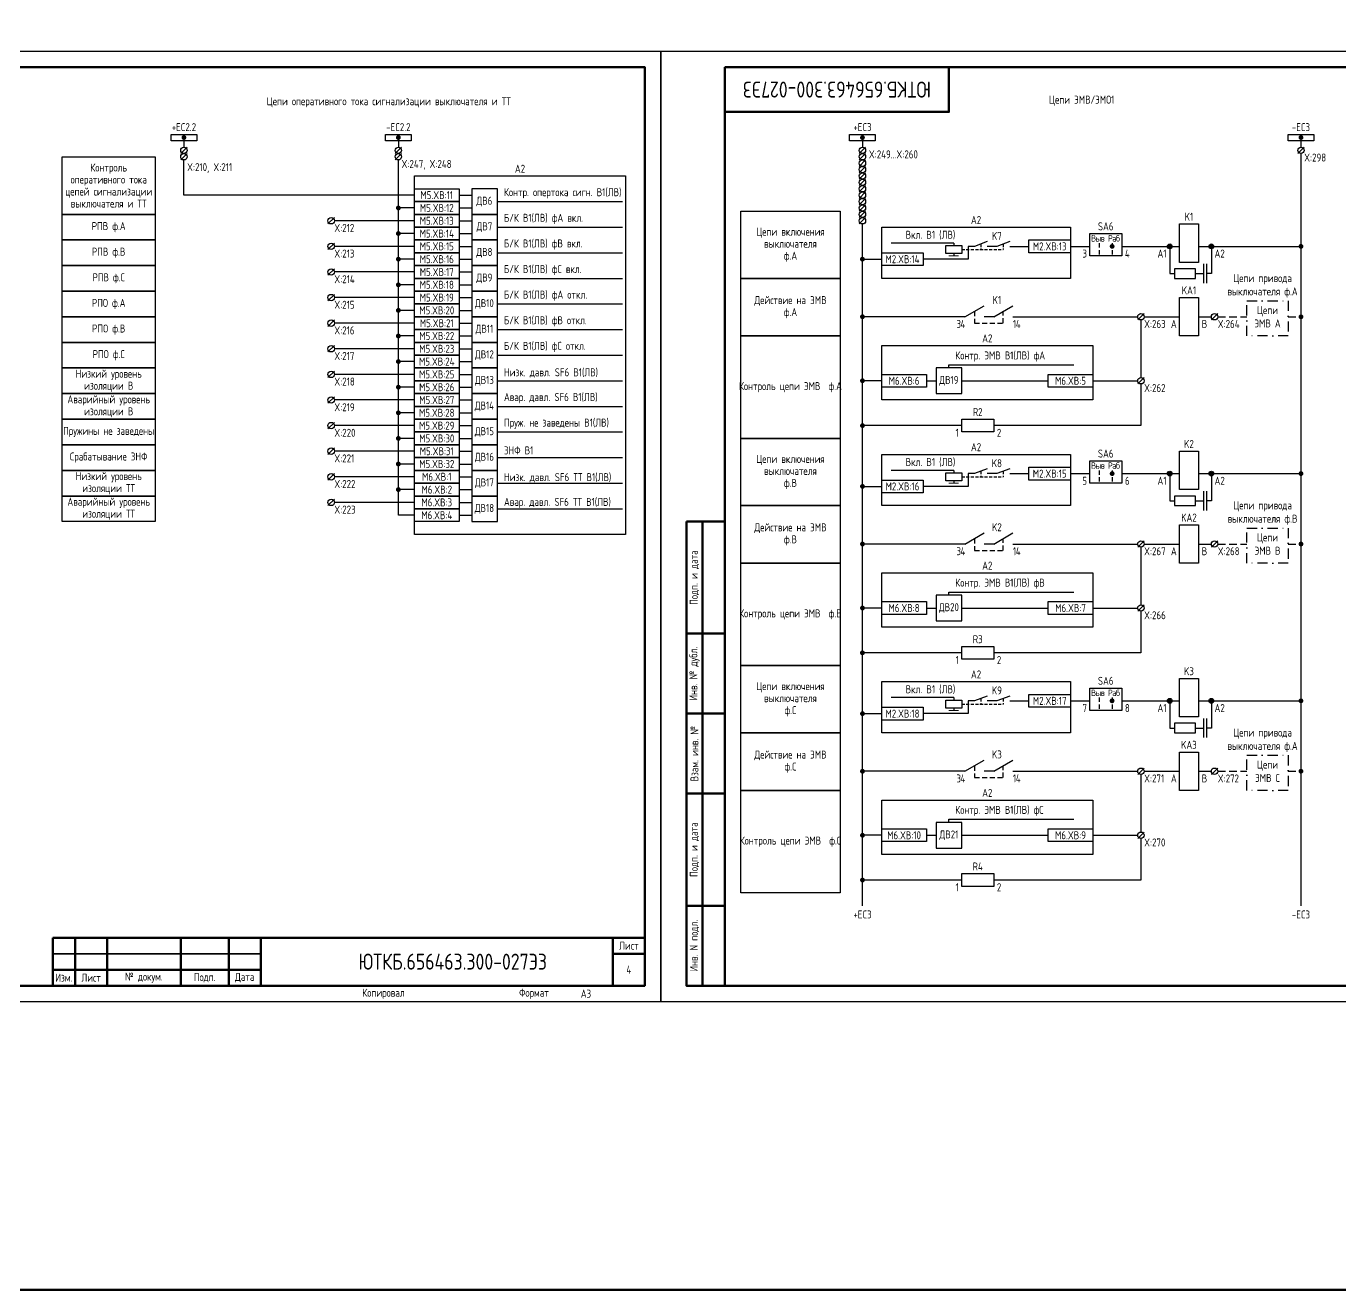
# Model space of a CAD drawing. Header units: millimetres. Extents: x -1117 to 5358, y -90 to 1610.
# Drawn here: x 1481.7 to 1892.1, y -90 to 304.8 of the extents above; entities that cross this region are included whole.
import ezdxf
from ezdxf.enums import TextEntityAlignment as Align

# ---------------------------------------------------------------- set-up
doc = ezdxf.new("R2010")
doc.units = ezdxf.units.MM
doc.linetypes.add('HIDDEN2', pattern=[4.7625, 3.175, -1.5875])
doc.linetypes.add('штрихпунктирная', pattern=[25.4, 12.7, -6.35, 0, -6.35])
doc.styles.add('Gost_type_A', font='GOST_A.TTF')

# ---------------------------------------------------------------- blocks, each defined once
blk = doc.blocks.new('Формат_А3')
blk.add_lwpolyline([(-420, 297), (0, 297), (0, 0), (-420, 0)], close=True)
at = {"lineweight": 50}
blk.add_lwpolyline([(-400, 292), (-5, 292), (-5, 5), (-400, 5)], close=True, dxfattribs=at)
blk = doc.blocks.new('Штамп малый нижний')
at = {"lineweight": 50}
for points in [[(-185, 15), (-178, 15), (-178, 5), (-185, 5)], [(-178, 15), (-168, 15), (-168, 5), (-178, 5)], [(-168, 15), (-145, 15), (-145, 5), (-168, 5)], [(-145, 15), (-130, 15), (-130, 5), (-145, 5)], [(-130, 15), (-120, 15), (-120, 5), (-130, 5)], [(-120, 15), (-10, 15), (-10, 0), (-120, 0)], [(-10, 15), (0, 15), (0, 10), (-10, 10)], [(-10, 10), (0, 10), (0, 0), (-10, 0)], [(-185, 5), (-178, 5), (-178, 0), (-185, 0)], [(-178, 5), (-168, 5), (-168, 0), (-178, 0)], [(-168, 5), (-145, 5), (-145, 0), (-168, 0)], [(-145, 5), (-130, 5), (-130, 0), (-145, 0)], [(-130, 5), (-120, 5), (-120, 0), (-130, 0)]]:
    blk.add_lwpolyline(points, close=True, dxfattribs=at)
for points in [[(-185, 15), (-178, 15), (-178, 10), (-185, 10)], [(-178, 15), (-168, 15), (-168, 10), (-178, 10)], [(-168, 15), (-145, 15), (-145, 10), (-168, 10)], [(-145, 15), (-130, 15), (-130, 10), (-145, 10)], [(-130, 15), (-120, 15), (-120, 10), (-130, 10)], [(-185, 10), (-178, 10), (-178, 5), (-185, 5)], [(-178, 10), (-168, 10), (-168, 5), (-178, 5)], [(-168, 10), (-145, 10), (-145, 5), (-168, 5)], [(-145, 10), (-130, 10), (-130, 5), (-145, 5)], [(-130, 10), (-120, 10), (-120, 5), (-130, 5)]]:
    blk.add_lwpolyline(points, close=True)
at = {"char_height": 2.5, "style": 'Gost_type_A'}
for s, insert, width, attachment_point in [('Лист', (-5, 12.5), 10, 5), ('Изм.', (-181.5, 2.5), 7, 5), ('Лист', (-173, 2.5), 10, 5), ('№ докум.', (-156.5, 2.5), 23, 5), ('Подп.', (-137.5, 2.5), 15, 5), ('Дата', (-125, 2.5), 10, 5), ('Копировал', (-75, -2.53), 13.1202, 6), ('Формат', (-30, -2.53), 13.1202, 6)]:
    blk.add_mtext(s, dxfattribs=dict(at, insert=insert, width=width, attachment_point=attachment_point))
blk = doc.blocks.new('Штамп угловой верхний')
at = {"lineweight": 50}
blk.add_lwpolyline([(0, 0), (70, 0), (70, -14), (0, -14)], close=True, dxfattribs=at)
blk = doc.blocks.new('Штамп левый нижний')
at = {"lineweight": 50}
for points in [[(-12, 145), (-7, 145), (-7, 110), (-12, 110)], [(-7, 145), (0, 145), (0, 110), (-7, 110)], [(-12, 110), (-7, 110), (-7, 85), (-12, 85)], [(-7, 110), (0, 110), (0, 85), (-7, 85)], [(-12, 85), (-7, 85), (-7, 60), (-12, 60)], [(-7, 85), (0, 85), (0, 60), (-7, 60)], [(-12, 60), (-7, 60), (-7, 25), (-12, 25)], [(-7, 60), (0, 60), (0, 25), (-7, 25)], [(-12, 25), (-7, 25), (-7, 0), (-12, 0)], [(-7, 25), (0, 25), (0, 0), (-7, 0)]]:
    blk.add_lwpolyline(points, close=True, dxfattribs=at)
at = {"char_height": 2.5, "attachment_point": 5, "rotation": 90, "style": 'Gost_type_A'}
for s, insert, width in [('Подп. и дата', (-9.5, 127.5), 35), ('Инв. № дубл.', (-9.5, 97.5), 25), ('Взам. инв. №', (-9.5, 72.5), 25), ('Подп. и дата', (-9.5, 42.5), 35), ('Инв. N подл.', (-9.5, 12.5), 25)]:
    blk.add_mtext(s, dxfattribs=dict(at, insert=insert, width=width))
blk = doc.blocks.new('POINT')
at = {"const_width": 0.75}
blk.add_lwpolyline([(-0.375, 0, 1), (0.375, 0, 1)], format="xyb", close=True, dxfattribs=at)
blk = doc.blocks.new('Шинка')
blk.add_lwpolyline([(-4, 1), (4, 1), (4, -1), (-4, -1)], close=True)
blk.add_blockref('POINT', (0, 0))
blk = doc.blocks.new('Переключатель_положение')
for p, q in [((2, 1), (2, -0.34)), ((2, -1.14), (2, -2.49))]:
    blk.add_line(p, q)

msp = doc.modelspace()

# ---------------------------------------------------------------- hatches: boundary and pattern name
at = {"linetype": 'Continuous', "lineweight": 25, "ltscale": 4.8}
h = msp.add_hatch(color=256, dxfattribs=at)
edge = h.paths.add_edge_path()
edge.add_arc((1839, 236), 0.75, 0, 360)
h = msp.add_hatch(color=256, dxfattribs=at)
edge = h.paths.add_edge_path()
edge.add_arc((1852, 236), 0.75, 0, 360)
h = msp.add_hatch(color=256, dxfattribs=at)
edge = h.paths.add_edge_path()
edge.add_arc((1839, 165), 0.75, 0, 360)
h = msp.add_hatch(color=256, dxfattribs=at)
edge = h.paths.add_edge_path()
edge.add_arc((1852, 165), 0.75, 0, 360)
h = msp.add_hatch(color=256, dxfattribs=at)
edge = h.paths.add_edge_path()
edge.add_arc((1839, 94), 0.75, 0, 360)
h = msp.add_hatch(color=256, dxfattribs=at)
edge = h.paths.add_edge_path()
edge.add_arc((1852, 94), 0.75, 0, 360)

# ---------------------------------------------------------------- linework, layer by layer
for p, q in [((1532, 267), (1530, 265)), ((1531, 270), (1531, 267)), ((1599, 267), (1597, 265)), ((1598, 270), (1598, 267)), ((1744, 267), (1742, 265)), ((1743, 270), (1743, 267)), ((1881, 267), (1879, 265)), ((1880, 270), (1880, 267)), ((1532, 265), (1530, 263)), ((1531, 252), (1531, 263)), ((1599, 265), (1597, 263)), ((1598, 152), (1598, 263)), ((1744, 265), (1742, 263)), ((1744, 263), (1742, 261)), ((1880, 265), (1880, 30)), ((1744, 261), (1742, 259)), ((1744, 259), (1742, 257)), ((1744, 257), (1742, 255)), ((1744, 255), (1742, 253)), ((1603, 252), (1531, 252)), ((1617, 252), (1621, 252)), ((1744, 253), (1742, 251)), ((1744, 251), (1742, 249)), ((1603, 248), (1598, 248)), ((1617, 248), (1621, 248)), ((1629, 250), (1668, 250)), ((1744, 249), (1742, 247)), ((1744, 247), (1742, 245)), ((1578, 245), (1576, 243)), ((1603, 244), (1578, 244)), ((1617, 244), (1621, 244)), ((1744, 245), (1742, 243)), ((1743, 30), (1743, 243)), ((1603, 240), (1598, 240)), ((1617, 240), (1621, 240)), ((1629, 242), (1668, 242)), ((1578, 237), (1576, 235)), ((1603, 236), (1578, 236)), ((1617, 236), (1621, 236)), ((1629, 234), (1668, 234)), ((1771.5, 237), (1752, 237)), ((1771.5, 237), (1771.5, 236.25)), ((1808, 236), (1814, 236)), ((1824, 236), (1842, 236)), ((1848, 236), (1880, 236)), ((1603, 232), (1598, 232)), ((1617, 232), (1621, 232)), ((1743, 232), (1749, 232)), ((1771.5, 233.75), (1771.5, 233)), ((1578, 229), (1576, 227)), ((1603, 228), (1578, 228)), ((1617, 228), (1621, 228)), ((1629, 226), (1668, 226)), ((1603, 224), (1598, 224)), ((1617, 224), (1621, 224)), ((1578, 221), (1576, 219)), ((1603, 220), (1578, 220)), ((1617, 220), (1621, 220)), ((1629, 218), (1668, 218)), ((1603, 216), (1598, 216)), ((1617, 216), (1621, 216)), ((1775, 214), (1743, 214)), ((1775, 214), (1781, 217.46)), ((1784, 214), (1781, 214)), ((1784, 214), (1790, 217.46)), ((1790, 214), (1829, 214)), ((1831, 215), (1829, 213)), ((1831, 214), (1842, 214)), ((1854, 215), (1852, 213)), ((1578, 213), (1576, 211)), ((1603, 212), (1578, 212)), ((1617, 212), (1621, 212)), ((1629, 210), (1668, 210)), ((1830, 213), (1830, 195)), ((1603, 208), (1598, 208)), ((1617, 208), (1621, 208)), ((1578, 205), (1576, 203)), ((1603, 204), (1578, 204)), ((1617, 204), (1621, 204)), ((1629, 202), (1668, 202)), ((1578, 197), (1576, 195)), ((1603, 200), (1598, 200)), ((1617, 200), (1621, 200)), ((1770, 199), (1809, 199)), ((1770, 198), (1770, 199)), ((1603, 196), (1578, 196)), ((1617, 196), (1621, 196)), ((1629, 194), (1668, 194)), ((1749, 194), (1743, 194)), ((1763, 194), (1766, 194)), ((1774, 194), (1801, 194)), ((1815, 194), (1829, 194)), ((1831, 195), (1829, 193)), ((1830, 193), (1830, 192)), ((1578, 189), (1576, 187)), ((1603, 192), (1598, 192)), ((1617, 192), (1621, 192)), ((1830, 192), (1830, 180)), ((1603, 188), (1578, 188)), ((1617, 188), (1621, 188)), ((1629, 186), (1668, 186)), ((1578, 181), (1576, 179)), ((1603, 184), (1598, 184)), ((1617, 184), (1621, 184)), ((1603, 180), (1578, 180)), ((1617, 180), (1621, 180)), ((1629, 178), (1668, 178)), ((1774, 180), (1743, 180)), ((1830, 180), (1784, 180)), ((1578, 173), (1576, 171)), ((1603, 176), (1598, 176)), ((1617, 176), (1621, 176)), ((1603, 172), (1578, 172)), ((1617, 172), (1621, 172)), ((1629, 170), (1668, 170)), ((1578, 165), (1576, 163)), ((1603, 168), (1598, 168)), ((1617, 168), (1621, 168)), ((1771.5, 166), (1752, 166)), ((1771.5, 166), (1771.5, 165.25)), ((1808, 165), (1814, 165)), ((1824, 165), (1842, 165)), ((1848, 165), (1880, 165)), ((1603, 164), (1578, 164)), ((1617, 164), (1621, 164)), ((1629, 162), (1668, 162)), ((1743, 161), (1749, 161)), ((1771.5, 162.75), (1771.5, 162)), ((1578, 157), (1576, 155)), ((1603, 156), (1578, 156)), ((1603, 160), (1598, 160)), ((1617, 160), (1621, 160)), ((1617, 156), (1621, 156)), ((1603, 152), (1598, 152)), ((1617, 152), (1621, 152)), ((1629, 154), (1668, 154)), ((1775, 143), (1781, 146.46)), ((1784, 143), (1790, 146.46)), ((1831, 144), (1829, 142)), ((1854, 144), (1852, 142)), ((1775, 143), (1743, 143)), ((1784, 143), (1781, 143)), ((1790, 143), (1829, 143)), ((1830, 142), (1830, 124)), ((1831, 143), (1842, 143)), ((1848, 143), (1852, 143)), ((1770, 128), (1809, 128)), ((1770, 127), (1770, 128)), ((1831, 124), (1829, 122)), ((1749, 123), (1743, 123)), ((1763, 123), (1766, 123)), ((1774, 123), (1801, 123)), ((1815, 123), (1829, 123)), ((1830, 122), (1830, 121)), ((1830, 121), (1830, 109)), ((1774, 109), (1743, 109)), ((1830, 109), (1784, 109)), ((1771.5, 95), (1752, 95)), ((1771.5, 95), (1771.5, 94.25)), ((1771.5, 91.75), (1771.5, 91)), ((1808, 94), (1814, 94)), ((1824, 94), (1842, 94)), ((1848, 94), (1880, 94)), ((1743, 90), (1749, 90)), ((1775, 72), (1781, 75.46)), ((1784, 72), (1790, 75.46)), ((1775, 72), (1743, 72)), ((1784, 72), (1781, 72)), ((1790, 72), (1829, 72)), ((1831, 73), (1829, 71)), ((1830, 71), (1830, 53)), ((1831, 72), (1842, 72)), ((1848, 72), (1852, 72)), ((1854, 73), (1852, 71)), ((1770, 57), (1809, 57)), ((1770, 56), (1770, 57)), ((1749, 52), (1743, 52)), ((1763, 52), (1766, 52)), ((1774, 52), (1801, 52)), ((1815, 52), (1829, 52)), ((1831, 53), (1829, 51)), ((1830, 51), (1830, 50)), ((1830, 50), (1830, 38)), ((1774, 38), (1743, 38)), ((1830, 38), (1784, 38))]:
    msp.add_line(p, q)
at = {"color": 0, "linetype": 'HIDDEN2', "ltscale": 0.3}
for p, q in [((1774, 235), (1787, 235)), ((1780, 236.75), (1780, 235.08)), ((1787, 236.75), (1787, 235)), ((1780, 165.75), (1780, 164.08)), ((1787, 165.75), (1787, 164)), ((1774, 164), (1787, 164)), ((1780, 94.75), (1780, 93.08)), ((1787, 94.75), (1787, 93)), ((1774, 93), (1787, 93))]:
    msp.add_line(p, q, dxfattribs=at)
at = {"color": 0, "linetype": 'Continuous', "lineweight": 25, "ltscale": 1.08}
for p, q in [((1778, 236), (1776, 236)), ((1776, 236), (1776, 232)), ((1785, 236), (1782, 236)), ((1789, 236), (1795, 236)), ((1776, 232), (1762, 232)), ((1778, 165), (1776, 165)), ((1776, 165), (1776, 161)), ((1785, 165), (1782, 165)), ((1789, 165), (1795, 165)), ((1776, 161), (1762, 161)), ((1778, 94), (1776, 94)), ((1776, 94), (1776, 90)), ((1785, 94), (1782, 94)), ((1789, 94), (1795, 94)), ((1776, 90), (1762, 90))]:
    msp.add_line(p, q, dxfattribs=at)
at = {"color": 0, "linetype": 'Continuous', "lineweight": 25, "ltscale": 4.32}
for p, q in [((1782, 237.5), (1778, 236)), ((1789, 237.5), (1785, 236)), ((1782, 166.5), (1778, 165)), ((1789, 166.5), (1785, 165)), ((1782, 95.5), (1778, 94)), ((1789, 95.5), (1785, 94))]:
    msp.add_line(p, q, dxfattribs=at)
at = {"linetype": 'Continuous', "lineweight": 25, "ltscale": 4.8}
for p, q in [((1839, 236), (1839, 227.5)), ((1852, 236), (1852, 227.5)), ((1849.5, 230.5), (1849.5, 224.5)), ((1850.5, 230.5), (1850.5, 224.5)), ((1839, 227.5), (1840.5, 227.5)), ((1847, 227.5), (1849.5, 227.5)), ((1852, 227.5), (1850.5, 227.5)), ((1839, 165), (1839, 156.5)), ((1852, 165), (1852, 156.5)), ((1839, 156.5), (1840.5, 156.5)), ((1847, 156.5), (1849.5, 156.5)), ((1849.5, 159.5), (1849.5, 153.5)), ((1850.5, 159.5), (1850.5, 153.5)), ((1852, 156.5), (1850.5, 156.5)), ((1839, 94), (1839, 85.5)), ((1852, 94), (1852, 85.5)), ((1849.5, 88.5), (1849.5, 82.5)), ((1850.5, 88.5), (1850.5, 82.5)), ((1839, 85.5), (1840.5, 85.5)), ((1847, 85.5), (1849.5, 85.5)), ((1852, 85.5), (1850.5, 85.5))]:
    msp.add_line(p, q, dxfattribs=at)
at = {"color": 0, "linetype": 'HIDDEN2', "ltscale": 0.5}
for p, q in [((1778, 215.73), (1778, 212)), ((1787, 212), (1787, 215.73)), ((1778, 212), (1787, 212)), ((1778, 144.73), (1778, 141)), ((1787, 141), (1787, 144.73)), ((1778, 141), (1787, 141)), ((1778, 73.73), (1778, 70)), ((1778, 70), (1787, 70)), ((1787, 70), (1787, 73.73))]:
    msp.add_line(p, q, dxfattribs=at)
at = {"color": 6}
msp.add_line((1848, 214), (1852, 214), dxfattribs=at)
at = {"linetype": 'HIDDEN2', "ltscale": 0.75}
for p, q in [((1854, 214), (1863.11, 214)), ((1876, 214), (1880, 214)), ((1854, 143), (1863.11, 143)), ((1876, 143), (1880, 143)), ((1854, 72), (1863.11, 72)), ((1876, 72), (1880, 72))]:
    msp.add_line(p, q, dxfattribs=at)
at = {"color": 6, "lineweight": 53}
msp.add_lwpolyline([(-1117.42, 1610), (5358, 1610), (5358, -90), (-1117.42, -90)], close=True, dxfattribs=at)
for points in [[(1522, 246), (1493, 246), (1493, 264), (1522, 264)], [(1603, 258), (1669, 258), (1669, 146), (1603, 146)], [(1603, 254), (1617, 254), (1617, 250), (1603, 250)], [(1603, 250), (1617, 250), (1617, 246), (1603, 246)], [(1522, 238), (1493, 238), (1493, 246), (1522, 246)], [(1603, 246), (1617, 246), (1617, 242), (1603, 242)], [(1842, 243), (1848, 243), (1848, 231), (1842, 231)], [(1603, 242), (1617, 242), (1617, 238), (1603, 238)], [(1749, 242), (1808, 242), (1808, 226), (1749, 226)], [(1814, 240), (1824, 240), (1824, 233), (1814, 233)], [(1522, 230), (1493, 230), (1493, 238), (1522, 238)], [(1603, 238), (1617, 238), (1617, 234), (1603, 234)], [(1603, 234), (1617, 234), (1617, 230), (1603, 230)], [(1749, 234), (1762, 234), (1762, 230), (1749, 230)], [(1774, 236.25), (1774, 233.75), (1769, 233.75), (1769, 236.25)], [(1795, 238), (1808, 238), (1808, 234), (1795, 234)], [(1522, 222), (1493, 222), (1493, 230), (1522, 230)], [(1603, 230), (1617, 230), (1617, 226), (1603, 226)], [(1603, 226), (1617, 226), (1617, 222), (1603, 222)], [(1522, 214), (1493, 214), (1493, 222), (1522, 222)], [(1603, 222), (1617, 222), (1617, 218), (1603, 218)], [(1603, 218), (1617, 218), (1617, 214), (1603, 214)], [(1522, 206), (1493, 206), (1493, 214), (1522, 214)], [(1603, 214), (1617, 214), (1617, 210), (1603, 210)], [(1603, 210), (1617, 210), (1617, 206), (1603, 206)], [(1522, 198), (1493, 198), (1493, 206), (1522, 206)], [(1603, 206), (1617, 206), (1617, 202), (1603, 202)], [(1603, 202), (1617, 202), (1617, 198), (1603, 198)], [(1749, 205), (1815, 205), (1815, 188), (1749, 188)], [(1522, 190), (1493, 190), (1493, 198), (1522, 198)], [(1603, 198), (1617, 198), (1617, 194), (1603, 194)], [(1603, 194), (1617, 194), (1617, 190), (1603, 190)], [(1749, 196), (1763, 196), (1763, 192), (1749, 192)], [(1801, 196), (1815, 196), (1815, 192), (1801, 192)], [(1522, 182), (1493, 182), (1493, 190), (1522, 190)], [(1603, 190), (1617, 190), (1617, 186), (1603, 186)], [(1603, 186), (1617, 186), (1617, 182), (1603, 182)], [(1522, 174), (1493, 174), (1493, 182), (1522, 182)], [(1603, 182), (1617, 182), (1617, 178), (1603, 178)], [(1774, 182), (1784, 182), (1784, 178), (1774, 178)], [(1603, 178), (1617, 178), (1617, 174), (1603, 174)], [(1522, 166), (1493, 166), (1493, 174), (1522, 174)], [(1603, 174), (1617, 174), (1617, 170), (1603, 170)], [(1603, 170), (1617, 170), (1617, 166), (1603, 166)], [(1749, 171), (1808, 171), (1808, 155), (1749, 155)], [(1814, 169), (1824, 169), (1824, 162), (1814, 162)], [(1842, 172), (1848, 172), (1848, 160), (1842, 160)], [(1522, 158), (1493, 158), (1493, 166), (1522, 166)], [(1603, 166), (1617, 166), (1617, 162), (1603, 162)], [(1774, 165.25), (1774, 162.75), (1769, 162.75), (1769, 165.25)], [(1795, 167), (1808, 167), (1808, 163), (1795, 163)], [(1603, 162), (1617, 162), (1617, 158), (1603, 158)], [(1749, 163), (1762, 163), (1762, 159), (1749, 159)], [(1522, 150), (1493, 150), (1493, 158), (1522, 158)], [(1603, 158), (1617, 158), (1617, 154), (1603, 154)], [(1603, 154), (1617, 154), (1617, 150), (1603, 150)], [(1749, 134), (1815, 134), (1815, 117), (1749, 117)], [(1749, 125), (1763, 125), (1763, 121), (1749, 121)], [(1801, 125), (1815, 125), (1815, 121), (1801, 121)], [(1774, 111), (1784, 111), (1784, 107), (1774, 107)], [(1749, 100), (1808, 100), (1808, 84), (1749, 84)], [(1842, 101), (1848, 101), (1848, 89), (1842, 89)], [(1795, 96), (1808, 96), (1808, 92), (1795, 92)], [(1814, 98), (1824, 98), (1824, 91), (1814, 91)], [(1749, 92), (1762, 92), (1762, 88), (1749, 88)], [(1774, 94.25), (1774, 91.75), (1769, 91.75), (1769, 94.25)], [(1749, 63), (1815, 63), (1815, 46), (1749, 46)], [(1749, 54), (1763, 54), (1763, 50), (1749, 50)], [(1801, 54), (1815, 54), (1815, 50), (1801, 50)], [(1774, 40), (1784, 40), (1784, 36), (1774, 36)]]:
    msp.add_lwpolyline(points, close=True)
at = {"ltscale": 4}
for points in [[(1621, 246), (1629, 246), (1629, 254), (1621, 254)], [(1621, 238), (1629, 238), (1629, 246), (1621, 246)], [(1621, 230), (1629, 230), (1629, 238), (1621, 238)], [(1621, 222), (1629, 222), (1629, 230), (1621, 230)], [(1621, 214), (1629, 214), (1629, 222), (1621, 222)], [(1621, 206), (1629, 206), (1629, 214), (1621, 214)], [(1621, 198), (1629, 198), (1629, 206), (1621, 206)], [(1621, 190), (1629, 190), (1629, 198), (1621, 198)], [(1766, 190), (1774, 190), (1774, 198), (1766, 198)], [(1621, 182), (1629, 182), (1629, 190), (1621, 190)], [(1621, 174), (1629, 174), (1629, 182), (1621, 182)], [(1621, 166), (1629, 166), (1629, 174), (1621, 174)], [(1621, 158), (1629, 158), (1629, 166), (1621, 166)], [(1621, 150), (1629, 150), (1629, 158), (1621, 158)], [(1766, 119), (1774, 119), (1774, 127), (1766, 127)], [(1766, 48), (1774, 48), (1774, 56), (1766, 56)]]:
    msp.add_lwpolyline(points, close=True, dxfattribs=at)
at = {"lineweight": 25}
for points in [[(1736, 226), (1705, 226), (1705, 247), (1736, 247)], [(1736, 208), (1705, 208), (1705, 226), (1736, 226)], [(1736, 176), (1705, 176), (1705, 208), (1736, 208)], [(1736, 155), (1705, 155), (1705, 176), (1736, 176)], [(1736, 137), (1705, 137), (1705, 155), (1736, 155)], [(1736, 105), (1705, 105), (1705, 137), (1736, 137)], [(1736, 84), (1705, 84), (1705, 105), (1736, 105)], [(1736, 66), (1705, 66), (1705, 84), (1736, 84)], [(1736, 34), (1705, 34), (1705, 66), (1736, 66)]]:
    msp.add_lwpolyline(points, close=True, dxfattribs=at)
at = {"lineweight": 18}
for points in [[(1773, 233), (1770, 233)], [(1773, 162), (1770, 162)], [(1773, 91), (1770, 91)]]:
    msp.add_lwpolyline(points, close=True, dxfattribs=at)
at = {"linetype": 'Continuous', "lineweight": 25, "ltscale": 4.8}
for points in [[(1840.5, 226), (1847, 226), (1847, 229), (1840.5, 229)], [(1840.5, 155), (1847, 155), (1847, 158), (1840.5, 158)], [(1840.5, 84), (1847, 84), (1847, 87), (1840.5, 87)]]:
    msp.add_lwpolyline(points, close=True, dxfattribs=at)
at = {"color": 6}
for points in [[(1842, 220), (1848, 220), (1848, 208), (1842, 208)], [(1842, 149), (1848, 149), (1848, 137), (1842, 137)], [(1842, 78), (1848, 78), (1848, 66), (1842, 66)]]:
    msp.add_lwpolyline(points, close=True, dxfattribs=at)
at = {"linetype": 'штрихпунктирная', "ltscale": 0.25}
for points in [[(1863.11, 219), (1876, 219), (1876, 208), (1863.11, 208)], [(1863.11, 148), (1876, 148), (1876, 137), (1863.11, 137)], [(1863.11, 77), (1876, 77), (1876, 66), (1863.11, 66)]]:
    msp.add_lwpolyline(points, close=True, dxfattribs=at)
for centre in [(1531, 266), (1598, 266), (1743, 266), (1880, 266), (1531, 264), (1598, 264), (1743, 264), (1743, 262), (1743, 260), (1743, 258), (1743, 256), (1743, 254), (1743, 252), (1743, 250), (1743, 248), (1743, 246), (1577, 244), (1743, 244), (1577, 236), (1577, 228), (1577, 220), (1830, 214), (1853, 214), (1577, 212), (1577, 204), (1577, 196), (1830, 194), (1577, 188), (1577, 180), (1577, 172), (1577, 164), (1577, 156), (1830, 143), (1853, 143), (1830, 123), (1830, 72), (1853, 72), (1830, 52)]:
    msp.add_circle(centre, 1)
at = {"linetype": 'Continuous', "lineweight": 25, "ltscale": 4.8}
for centre in [(1839, 236), (1852, 236), (1839, 165), (1852, 165), (1839, 94), (1852, 94)]:
    msp.add_circle(centre, 0.75, dxfattribs=at)

# ---------------------------------------------------------------- block references
at = {"color": 1}
for name, p in [('Формат_А3', (1680, 0)), ('Формат_А3', (2100, 0)), ('Штамп левый нижний', (1700, 5)), ('Штамп малый нижний', (1675, 5))]:
    msp.add_blockref(name, p, dxfattribs=at)
for name, p in [('Штамп угловой верхний', (1700, 292)), ('Шинка', (1531, 270)), ('Шинка', (1598, 270)), ('Шинка', (1743, 270)), ('Шинка', (1880, 270)), ('POINT', (1598, 248)), ('POINT', (1598, 240)), ('Переключатель_положение', (1815, 236)), ('POINT', (1821, 236)), ('Переключатель_положение', (1819, 236)), ('POINT', (1880, 236)), ('POINT', (1598, 232)), ('POINT', (1743, 232)), ('POINT', (1598, 224)), ('POINT', (1598, 216)), ('POINT', (1743, 214)), ('POINT', (1880, 214)), ('POINT', (1598, 208)), ('POINT', (1598, 200)), ('POINT', (1743, 194)), ('POINT', (1598, 192)), ('POINT', (1598, 184)), ('POINT', (1743, 180)), ('POINT', (1598, 176)), ('POINT', (1598, 168)), ('Переключатель_положение', (1815, 165)), ('POINT', (1821, 165)), ('Переключатель_положение', (1819, 165)), ('POINT', (1880, 165)), ('POINT', (1598, 160)), ('POINT', (1743, 161)), ('POINT', (1743, 143)), ('POINT', (1880, 143)), ('POINT', (1743, 123)), ('POINT', (1743, 109)), ('Переключатель_положение', (1815, 94)), ('POINT', (1821, 94)), ('Переключатель_положение', (1819, 94)), ('POINT', (1880, 94)), ('POINT', (1743, 90)), ('POINT', (1743, 72)), ('POINT', (1880, 72)), ('POINT', (1743, 52)), ('POINT', (1743, 38))]:
    msp.add_blockref(name, p)

# ---------------------------------------------------------------- texts
at = {"style": 'Gost_type_A'}
for p in [(1838, 235), (1838, 164), (1838, 93)]:
    msp.add_text('A1', height=2.5, dxfattribs=at).set_placement(p, align=Align.TOP_RIGHT)
for p in [(1853, 235), (1853, 164), (1853, 93)]:
    msp.add_text('A2', height=2.5, dxfattribs=at).set_placement(p, align=Align.TOP_LEFT)
at = {"insert": (1735, 285), "char_height": 5, "width": 70, "attachment_point": 5, "rotation": 180, "style": 'Gost_type_A'}
msp.add_mtext('ЮТКБ.656463.300-027Э3', dxfattribs=at)
at = {"char_height": 2.5, "line_spacing_factor": 0.9, "style": 'Gost_type_A'}
for s, insert, width, attachment_point in [('Цепи оперативного тока сигнализации выключателя и ТТ ', (1595, 281), 160, 5), ('X:247, X:248', (1599, 263), 16, 1), ('Контроль оперативного тока цепей сигнализации выключателя и ТТ ', (1507.5, 255), 29, 5), ('X:210, X:211', (1532, 262), 16, 1), ('A2', (1636, 259), 66, 8), ('РПВ ф.А', (1507.5, 242), 29, 5), ('X:212', (1578, 243), 8, 1), ('РПВ ф.B', (1507.5, 234), 29, 5), ('X:213', (1578, 235), 8, 1), ('РПВ ф.С', (1507.5, 226), 29, 5), ('X:214', (1578, 227), 8, 1), ('РПО ф.А', (1507.5, 218), 29, 5), ('X:215', (1578, 219), 8, 1), ('РПО ф.B', (1507.5, 210), 29, 5), ('X:216', (1578, 211), 8, 1), ('РПО ф.С', (1507.5, 202), 29, 5), ('X:217', (1578, 203), 8, 1), ('Низкий уровень изоляции В ', (1507.5, 194), 29, 5), ('X:218', (1578, 195), 8, 1), ('Аварийный уровень изоляции В ', (1507.5, 186), 29, 5), ('X:219', (1578, 187), 8, 1), ('Пружины не заведены ', (1507.5, 178), 29, 5), ('X:220', (1578, 179), 8, 1), ('Срабатывание ЗНФ ', (1507.5, 170), 29, 5), ('X:221', (1578, 171), 8, 1), ('Низкий уровень изоляции ТТ ', (1507.5, 162), 29, 5), ('X:222', (1578, 163), 8, 1), ('Аварийный уровень изоляции ТТ ', (1507.5, 154), 29, 5), ('X:223', (1578, 155), 8, 1)]:
    msp.add_mtext(s, dxfattribs=dict(at, insert=insert, width=width, attachment_point=attachment_point))
at = {"lineweight": 25, "char_height": 2.5, "line_spacing_factor": 0.9, "style": 'Gost_type_A'}
for s, insert, width, attachment_point in [('Цепи ЭМВ/ЭМО1', (1811.5, 281.5), 137, 5), ('X:249...X:260', (1745, 266), 16, 1), ('X:298', (1881, 265), 8, 1), ('A2', (1778.49, 243), 59, 8), ('Цепи включения выключателя\\Pф.А', (1720.5, 236.5), 31, 5), ('Действие на ЭМВ\\Pф.А', (1720.5, 217), 31, 5), ('X:263', (1831, 213), 8, 1), ('X:264', (1854, 213), 8, 1), ('A2', (1782, 206), 66.0058, 8), ('Контроль цепи ЭМВ  ф.А', (1720.5, 192), 31, 5), ('X:262', (1831, 193), 8, 1), ('R2', (1779, 183), 10, 8), ('{\\T0.9;1}', (1773, 179), 5, 3), ('{\\T0.9;2}', (1785, 179), 5, 1), ('A2', (1778.49, 172), 59, 8), ('Цепи включения выключателя\\Pф.B', (1720.5, 165.5), 31, 5), ('Действие на ЭМВ\\Pф.B', (1720.5, 146), 31, 5), ('X:267', (1831, 142), 8, 1), ('X:268', (1854, 142), 8, 1), ('A2', (1782, 135), 66.0058, 8), ('Контроль цепи ЭМВ  ф.B', (1720.5, 121), 31, 5), ('X:266', (1831, 122), 8, 1), ('R3', (1779, 112), 10, 8), ('{\\T0.9;1}', (1773, 108), 5, 3), ('{\\T0.9;2}', (1785, 108), 5, 1), ('A2', (1778.49, 101), 59, 8), ('Цепи включения выключателя\\Pф.С', (1720.5, 94.5), 31, 5), ('Действие на ЭМВ\\Pф.С', (1720.5, 75), 31, 5), ('X:271', (1831, 71), 8, 1), ('X:272', (1854, 71), 8, 1), ('A2', (1782, 64), 66.0058, 8), ('Контроль цепи ЭМВ  ф.С', (1720.5, 50), 31, 5), ('X:270', (1831, 51), 8, 1), ('R4', (1779, 41), 10, 8), ('{\\T0.9;1}', (1773, 37), 5, 3), ('{\\T0.9;2}', (1785, 37), 5, 1)]:
    msp.add_mtext(s, dxfattribs=dict(at, insert=insert, width=width, attachment_point=attachment_point))
at = {"style": 'Gost_type_A'}
for s, insert, char_height, width, attachment_point in [('+EC2.2', (1531, 272), 2.5, 10, 8), ('-EC2.2', (1598, 272), 2.5, 10, 8), ('+EC3', (1743, 272), 2.5, 10, 8), ('-EC3', (1880, 272), 2.5, 10, 8), ('Контр. опертока сигн. В1(ЛВ)', (1631, 251), 2.5, 37, 7), ('M5.XВ:11', (1610, 252), 2.5, 14, 5), ('ДВ6', (1624.88, 250), 2.5, 7.7588, 5), ('M5.XВ:12', (1610, 248), 2.5, 14, 5), ('Б/К В1(ЛВ) фА вкл.', (1631, 243), 2.5, 44.8565, 7), ('K1', (1845, 244), 2.5, 7, 8), ('M5.XВ:13', (1610, 244), 2.5, 14, 5), ('ДВ7', (1624.88, 242), 2.5, 7.7588, 5), ('SA6', (1819, 241), 2.5, 10, 8), ('M5.XВ:14', (1610, 240), 2.5, 14, 5), ('Б/К В1(ЛВ) фВ вкл.', (1631, 235), 2.5, 43.1126, 7), ('Вкл. B1 (ЛВ) ', (1772, 239.5), 2.5, 22, 6), ('K7', (1784.99, 238), 2.5, 6, 8), ('{\\T0.9;Выв}', (1816.5, 238.5), 2, 5, 5), ('{\\T0.9;Раб}', (1821.5, 238.5), 2, 5, 5), ('M5.XВ:15', (1610, 236), 2.5, 14, 5), ('ДВ8', (1624.88, 234), 2.5, 7.7588, 5), ('М2.XВ:13', (1801.5, 236), 2.5, 13, 5), ('{\\T0.9;3}', (1813, 235), 2.5, 5, 3), ('{\\T0.9;4}', (1825, 235), 2.5, 5, 1), ('M5.XВ:16', (1610, 232), 2.5, 14, 5), ('Б/К В1(ЛВ) фС вкл.', (1631, 227), 2.5, 46.288, 7), ('М2.XВ:14', (1755.5, 232), 2.5, 13, 5), ('M5.XВ:17', (1610, 228), 2.5, 14, 5), ('ДВ9', (1624.88, 226), 2.5, 7.7588, 5), ('Цепи привода\\Pвыключателя ф.А', (1868, 220), 2.5, 23, 8), ('M5.XВ:18', (1610, 224), 2.5, 14, 5), ('Б/К В1(ЛВ) фА откл.', (1631, 219), 2.5, 46.0438, 7), ('M5.XВ:19', (1610, 220), 2.5, 14, 5), ('ДВ10', (1624.88, 218), 2.5, 7.7588, 5), ('K1', (1785, 218), 2.5, 18, 8), ('M5.XВ:20', (1610, 216), 2.5, 14, 5), ('Б/К В1(ЛВ) фВ откл.', (1631, 211), 2.5, 43.2348, 7), ('Цепи\\PЭМВ А', (1869.55, 214), 2.5, 12.8936, 5), ('M5.XВ:21', (1610, 212), 2.5, 14, 5), ('ДВ11', (1624.88, 210), 2.5, 7.7588, 5), ('{\\T0.9;34}', (1775, 213), 2.5, 5, 3), ('{\\T0.9;14}', (1790, 213), 2.5, 5, 1), ('M5.XВ:23', (1610, 204), 2.5, 14, 5), ('M5.XВ:22', (1610, 208), 2.5, 14, 5), ('Б/К В1(ЛВ) фС откл.', (1631, 203), 2.5, 37.4344, 7), ('M5.XВ:24', (1610, 200), 2.5, 14, 5), ('ДВ12', (1624.88, 202), 2.5, 7.7588, 5), ('\\pxt11;Контр. ЭМВ В1(ЛВ) фА', (1772, 200), 2.5, 35.7119, 7), ('M5.XВ:25', (1610, 196), 2.5, 14, 5), ('Низк. давл. SF6 В1(ЛВ)', (1631, 195), 2.5, 43.2348, 7), ('M5.XВ:26', (1610, 192), 2.5, 14, 5), ('ДВ13', (1624.88, 194), 2.5, 7.7588, 5), ('{\\C0;M6.XВ:6}', (1756, 194), 2.5, 14, 5), ('ДВ19', (1770, 194), 2.5, 7.9998, 5), ('{\\C0;M6.XВ:5}', (1808, 194), 2.5, 14, 5), ('M5.XВ:27', (1610, 188), 2.5, 14, 5), ('Авар. давл. SF6 В1(ЛВ)', (1631, 187), 2.5, 37.4344, 7), ('M5.XВ:28', (1610, 184), 2.5, 14, 5), ('ДВ14', (1624.88, 186), 2.5, 7.7588, 5), ('M5.XВ:29', (1610, 180), 2.5, 14, 5), ('Пруж. не заведены В1(ЛВ)', (1631, 179), 2.5, 44.8565, 7), ('M5.XВ:30', (1610, 176), 2.5, 14, 5), ('ДВ15', (1624.88, 178), 2.5, 7.7588, 5), ('M5.XВ:31', (1610, 172), 2.5, 14, 5), ('ЗНФ В1', (1631, 171), 2.5, 41.6473, 7), ('SA6', (1819, 170), 2.5, 10, 8), ('K2', (1845, 173), 2.5, 7, 8), ('M5.XВ:32', (1610, 168), 2.5, 14, 5), ('ДВ16', (1624.88, 170), 2.5, 7.7588, 5), ('Вкл. B1 (ЛВ) ', (1772, 168.5), 2.5, 22, 6), ('K8', (1784.99, 167), 2.5, 6, 8), ('{\\T0.9;Выв}', (1816.5, 167.5), 2, 5, 5), ('{\\T0.9;Раб}', (1821.5, 167.5), 2, 5, 5), ('M6.XВ:1', (1610, 164), 2.5, 14, 5), ('Низк. давл. SF6 ТТ В1(ЛВ)', (1631, 162.24), 2.5, 37.1957, 7), ('М2.XВ:15', (1801.5, 165), 2.5, 13, 5), ('M6.XВ:2', (1610, 160), 2.5, 14, 5), ('ДВ17', (1624.88, 162), 2.5, 7.7588, 5), ('М2.XВ:16', (1755.5, 161), 2.5, 13, 5), ('{\\T0.9;5}', (1813, 164), 2.5, 5, 3), ('{\\T0.9;6}', (1825, 164), 2.5, 5, 1), ('M6.XВ:3', (1610, 156), 2.5, 14, 5), ('Авар. давл. SF6 ТТ В1(ЛВ)', (1631, 154.24), 2.5, 38.0144, 7), ('Цепи привода\\Pвыключателя ф.В', (1868, 149), 2.5, 23, 8), ('M6.XВ:4', (1610, 152), 2.5, 14, 5), ('ДВ18', (1624.88, 154), 2.5, 7.7588, 5), ('K2', (1785, 147), 2.5, 18, 8), ('Цепи\\PЭМВ В', (1869.55, 143), 2.5, 12.8936, 5), ('{\\T0.9;34}', (1775, 142), 2.5, 5, 3), ('{\\T0.9;14}', (1790, 142), 2.5, 5, 1), ('\\pxt11;Контр. ЭМВ В1(ЛВ) фВ', (1772, 129), 2.5, 35.7119, 7), ('{\\C0;M6.XВ:8}', (1756, 123), 2.5, 14, 5), ('ДВ20', (1770, 123), 2.5, 7.9998, 5), ('{\\C0;M6.XВ:7}', (1808, 123), 2.5, 14, 5), ('K3', (1845, 102), 2.5, 7, 8), ('Вкл. B1 (ЛВ) ', (1772, 97.5), 2.5, 22, 6), ('K9', (1784.99, 96), 2.5, 6, 8), ('SA6', (1819, 99), 2.5, 10, 8), ('М2.XВ:17', (1801.5, 94), 2.5, 13, 5), ('{\\T0.9;Выв}', (1816.5, 96.5), 2, 5, 5), ('{\\T0.9;Раб}', (1821.5, 96.5), 2, 5, 5), ('М2.XВ:18', (1755.5, 90), 2.5, 13, 5), ('{\\T0.9;7}', (1813, 93), 2.5, 5, 3), ('{\\T0.9;8}', (1825, 93), 2.5, 5, 1), ('Цепи привода\\Pвыключателя ф.А', (1868, 78), 2.5, 23, 8), ('K3', (1785, 76), 2.5, 18, 8), ('Цепи\\PЭМВ С', (1869.55, 72), 2.5, 12.8936, 5), ('{\\T0.9;34}', (1775, 71), 2.5, 5, 3), ('{\\T0.9;14}', (1790, 71), 2.5, 5, 1), ('\\pxt11;Контр. ЭМВ В1(ЛВ) фС', (1772, 58), 2.5, 35.7119, 7), ('ДВ21', (1770, 52), 2.5, 7.9998, 5), ('{\\C0;M6.XВ:10}', (1756, 52), 2.5, 14, 5), ('{\\C0;M6.XВ:9}', (1808, 52), 2.5, 14, 5), ('+EC3', (1743, 26), 2.5, 10, 8), ('-EC3', (1880, 26), 2.5, 10, 8), ('ЮТКБ.656463.300-027Э3', (1615, 12.5), 5, 120, 5), ('4', (1670, 10), 2.5, 10, 5), ('A3', (1655, 2.5), 2.5, 20, 4)]:
    msp.add_mtext(s, dxfattribs=dict(at, insert=insert, char_height=char_height, width=width, attachment_point=attachment_point))
at = {"color": 6, "char_height": 2.5, "style": 'Gost_type_A'}
for s, insert, width, attachment_point in [('KA1', (1845, 221), 18, 8), ('{\\T0.9;А}', (1841, 213), 5, 3), ('{\\T0.9;B}', (1849, 213), 5, 1), ('KA2', (1845, 150), 18, 8), ('{\\T0.9;А}', (1841, 142), 5, 3), ('{\\T0.9;B}', (1849, 142), 5, 1), ('KA3', (1845, 79), 18, 8), ('{\\T0.9;А}', (1841, 71), 5, 3), ('{\\T0.9;B}', (1849, 71), 5, 1)]:
    msp.add_mtext(s, dxfattribs=dict(at, insert=insert, width=width, attachment_point=attachment_point))

doc.saveas('drawing.dxf')
